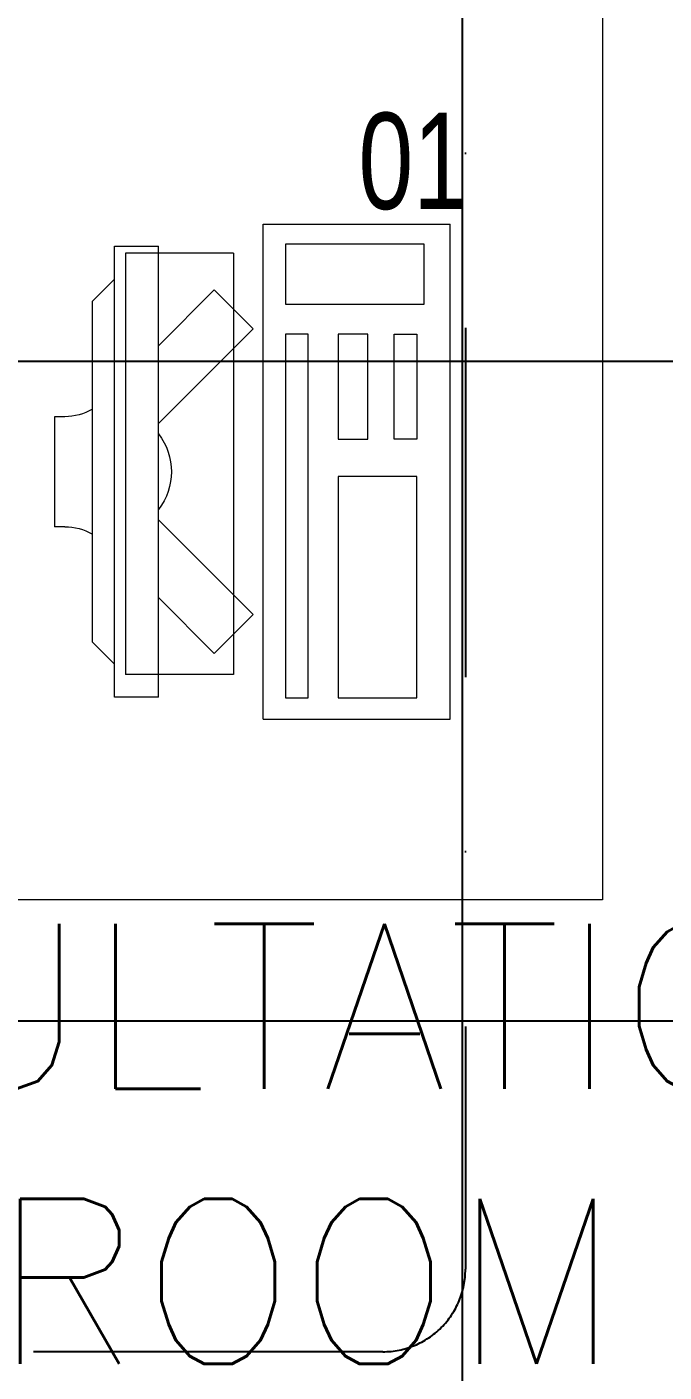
# Model space of a CAD drawing. Header units: inches. Extents: x -246178 to 57169, y -29325 to 19878.
# Drawn here: x 47604 to 48183, y -11119 to -9896 of the extents above; entities that cross this region are included whole.
import ezdxf

# ---------------------------------------------------------------- set-up
doc = ezdxf.new("R2010")
doc.units = ezdxf.units.IN
doc.header["$LTSCALE"] = 25
doc.header["$MEASUREMENT"] = 0
doc.linetypes.add('DASHDOT', pattern=[25.4, 12.7, -6.35, 0, -6.35])
doc.layers.get('0').update_dxf_attribs({"color": 8})
for name, color, linetype, lineweight in [('00-Ground Floor$0$72_EGR_BASE_TEXT', 252, 'Continuous', 5), ('00-Ground Floor$0$72_EGR_EQP_TAG', 142, 'Continuous', 5), ('00-Ground Floor$0$LOADING', 253, 'Continuous', 5), ('E-LITE-CLNG-CNDT', 6, 'DASHDOT', 35), ('F-ALRM-CLNG-CNDT', 51, 'DASHDOT', 25)]:
    doc.layers.add(name, color=color, linetype=linetype, lineweight=lineweight)
doc.layers.add('00-Ground Floor$0$False Ceiling', color=251, linetype='Continuous')
doc.styles.add('00-Ground Floor$0$SIMPLEX', font='SIMPLEX.shx', dxfattribs={"height": 150})
doc.styles.add('00-Ground Floor$0$X3G_ENTITY_257CFD', font='swisscl.ttf', dxfattribs={"height": 200})

# ---------------------------------------------------------------- blocks, each defined once
blk = doc.blocks.new('00-Ground Floor$0$GF21043-P')
at = {"color": 0}
for p, q in [((0.8, 0), (0.8, 0.75)), ((-0.8, 0), (0.8, 0))]:
    blk.add_line(p, q, dxfattribs=at)
blk = doc.blocks.new('00-Ground Floor$0$ITCWLS1-P')
at = {"layer": '00-Ground Floor$0$LOADING'}
for p, q in [((-0.17, 0.45), (-0.17, 0)), ((-0.17, 0.45), (0, 0.45)), ((0, 0.45), (0, 0)), ((-0.2651, 0.43, 0), (-0.3051, 0.43, 0)), ((-0.3051, 0.43, 0), (-0.3051, 0.02, 0)), ((-0.2651, 0.43, 0), (-0.2651, 0.02, 0)), ((-0.1496, 0.4305), (-0.1291, 0.4305)), ((-0.1291, 0.4305), (-0.1291, 0.4089)), ((-0.197, 0.4094), (-0.295, 0.4094)), ((-0.295, 0.0264), (-0.295, 0.4094)), ((-0.197, 0.0264), (-0.197, 0.4094)), ((-0.3251, 0.38, 0), (-0.3051, 0.4, 0)), ((-0.3251, 0.38, 0), (-0.3251, 0.07, 0)), ((-0.3503, 0.275), (-0.3596, 0.275)), ((-0.3596, 0.175), (-0.3596, 0.275)), ((-0.3503, 0.175), (-0.3596, 0.175)), ((-0.3251, 0.07, 0), (-0.3051, 0.05, 0)), ((-0.197, 0.0264), (-0.295, 0.0264)), ((-0.3051, 0.02, 0), (-0.2651, 0.02, 0)), ((-0.17, 0), (0, 0))]:
    blk.add_line(p, q, dxfattribs=at)
at = {"layer": '00-Ground Floor$0$LOADING', "extrusion": (2.48281e-10, 3.18408e-10, -1)}
for p, q in [((-0.2651, 0.3395), (-0.2144, 0.3902)), ((-0.1791, 0.3548), (-0.2144, 0.3902)), ((-0.2651, 0.2688), (-0.1791, 0.3548))]:
    blk.add_line(p, q, dxfattribs=at)
at = {"layer": '00-Ground Floor$0$LOADING', "extrusion": (2.48281e-10, -3.18408e-10, -1)}
for p, q in [((-0.2651, 0.1812), (-0.1791, 0.0952)), ((-0.2651, 0.1105), (-0.2144, 0.0598)), ((-0.1791, 0.0952), (-0.2144, 0.0598))]:
    blk.add_line(p, q, dxfattribs=at)
at = {"layer": '00-Ground Floor$0$LOADING'}
for points in [[(-0.1291, 0.4089), (-0.1291, 0.1), (-0.1496, 0.1), (-0.1496, 0.4305)], [(-0.1496, 0.1), (-0.1496, 0.1), (-0.1496, 0.1), (-0.1496, 0.1), (-0.1496, 0.1), (-0.1496, 0.1), (-0.1496, 0.1), (-0.1496, 0.1), (-0.1496, 0.1)], [(-0.1496, 0.1), (-0.1496, 0.1), (-0.1496, 0.1), (-0.1496, 0.1), (-0.1496, 0.1), (-0.1496, 0.1), (-0.1496, 0.1), (-0.1496, 0.1), (-0.1496, 0.1), (-0.1496, 0.1), (-0.1496, 0.1), (-0.1496, 0.1), (-0.1496, 0.1), (-0.1496, 0.1), (-0.1496, 0.1), (-0.1496, 0.1), (-0.1496, 0.1), (-0.1496, 0.1)], [(-0.1496, 0.1), (-0.1496, 0.1), (-0.1496, 0.1), (-0.1496, 0.1), (-0.1496, 0.1), (-0.1496, 0.1), (-0.1496, 0.1), (-0.1496, 0.1), (-0.1496, 0.1), (-0.1496, 0.1)], [(-0.1496, 0.1), (-0.1496, 0.1), (-0.1496, 0.1), (-0.1496, 0.1), (-0.1496, 0.1), (-0.1496, 0.1), (-0.1496, 0.1)], [(-0.1496, 0.1), (-0.1496, 0.1), (-0.1496, 0.1), (-0.1496, 0.1), (-0.1496, 0.1), (-0.1496, 0.1), (-0.1496, 0.1), (-0.1496, 0.1), (-0.1496, 0.1), (-0.1496, 0.1)], [(-0.1496, 0.1), (-0.1496, 0.1), (-0.1496, 0.1), (-0.1496, 0.1), (-0.1496, 0.1), (-0.1496, 0.1), (-0.1496, 0.1), (-0.1496, 0.1), (-0.1496, 0.1), (-0.1496, 0.1), (-0.1496, 0.1), (-0.1496, 0.1), (-0.1496, 0.1), (-0.1496, 0.1), (-0.1496, 0.1)], [(-0.1496, 0.1), (-0.1496, 0.1), (-0.1496, 0.1), (-0.1496, 0.1), (-0.1496, 0.1), (-0.1496, 0.1), (-0.1496, 0.1), (-0.1496, 0.1), (-0.1496, 0.1), (-0.1496, 0.1)], [(-0.1496, 0.1), (-0.1496, 0.1), (-0.1496, 0.1), (-0.1496, 0.1), (-0.1496, 0.1), (-0.1496, 0.1), (-0.1496, 0.1), (-0.1496, 0.1), (-0.1496, 0.1), (-0.1496, 0.1)], [(-0.1496, 0.1), (-0.1496, 0.1), (-0.1496, 0.1), (-0.1496, 0.1), (-0.1496, 0.1), (-0.1496, 0.1), (-0.1496, 0.1), (-0.1496, 0.1), (-0.1496, 0.1), (-0.1496, 0.1), (-0.1496, 0.1), (-0.1496, 0.1), (-0.1496, 0.1), (-0.1496, 0.1), (-0.1496, 0.1), (-0.1496, 0.1), (-0.1496, 0.1), (-0.1496, 0.1), (-0.1496, 0.1), (-0.1496, 0.1), (-0.1496, 0.1), (-0.1496, 0.1), (-0.1496, 0.1), (-0.1496, 0.1), (-0.1496, 0.1), (-0.1496, 0.1), (-0.1496, 0.1), (-0.1496, 0.1), (-0.1496, 0.1), (-0.1496, 0.1), (-0.1496, 0.1), (-0.1496, 0.1), (-0.1496, 0.1), (-0.1496, 0.1), (-0.1496, 0.1), (-0.1496, 0.1), (-0.1496, 0.1), (-0.1496, 0.1), (-0.1496, 0.1), (-0.1496, 0.1), (-0.1496, 0.1), (-0.1496, 0.1), (-0.1496, 0.1), (-0.1496, 0.1), (-0.1496, 0.1), (-0.1496, 0.1), (-0.1496, 0.1), (-0.1496, 0.1), (-0.1496, 0.1), (-0.1496, 0.1), (-0.1496, 0.1), (-0.1496, 0.1), (-0.1496, 0.1), (-0.1496, 0.1)], [(-0.1496, 0.1), (-0.1496, 0.1), (-0.1496, 0.1), (-0.1496, 0.1), (-0.1496, 0.1), (-0.1496, 0.1), (-0.1496, 0.1), (-0.1496, 0.1), (-0.1496, 0.1), (-0.1496, 0.1), (-0.1496, 0.1), (-0.1496, 0.1), (-0.1496, 0.1), (-0.1496, 0.1), (-0.1496, 0.1), (-0.1496, 0.1), (-0.1496, 0.1), (-0.1496, 0.1), (-0.1496, 0.1), (-0.1496, 0.1), (-0.1496, 0.1), (-0.1496, 0.1), (-0.1496, 0.1), (-0.1496, 0.1), (-0.1496, 0.1), (-0.1496, 0.1), (-0.1496, 0.1), (-0.1496, 0.1), (-0.1496, 0.1), (-0.1496, 0.1), (-0.1496, 0.1), (-0.1496, 0.1), (-0.1496, 0.1), (-0.1496, 0.1), (-0.1496, 0.1), (-0.1496, 0.1), (-0.1496, 0.1), (-0.1496, 0.1), (-0.1496, 0.1), (-0.1496, 0.1), (-0.1496, 0.1), (-0.1496, 0.1), (-0.1496, 0.1), (-0.1496, 0.1), (-0.1496, 0.1), (-0.1496, 0.1), (-0.1496, 0.1), (-0.1496, 0.1), (-0.1496, 0.1), (-0.1496, 0.1), (-0.1496, 0.1), (-0.1496, 0.1), (-0.1496, 0.1), (-0.1496, 0.1), (-0.1496, 0.1), (-0.1496, 0.1), (-0.1496, 0.1), (-0.1496, 0.1), (-0.1496, 0.1), (-0.1496, 0.1), (-0.1496, 0.1), (-0.1496, 0.1), (-0.1496, 0.1), (-0.1496, 0.1), (-0.1496, 0.1), (-0.1496, 0.1), (-0.1496, 0.1), (-0.1496, 0.1), (-0.1496, 0.1), (-0.1496, 0.1), (-0.1496, 0.1), (-0.1496, 0.1), (-0.1496, 0.1), (-0.1496, 0.1), (-0.1496, 0.1), (-0.1496, 0.1), (-0.1496, 0.1), (-0.1496, 0.1), (-0.1496, 0.1), (-0.1496, 0.1), (-0.1496, 0.1), (-0.1496, 0.1), (-0.1496, 0.1), (-0.1496, 0.1), (-0.1496, 0.1), (-0.1496, 0.1), (-0.1496, 0.1), (-0.1496, 0.1), (-0.1496, 0.1)], [(-0.1496, 0.1), (-0.1496, 0.1), (-0.1496, 0.1), (-0.1496, 0.1), (-0.1496, 0.1), (-0.1496, 0.1), (-0.1496, 0.1), (-0.1496, 0.1), (-0.1496, 0.1), (-0.1496, 0.1), (-0.1496, 0.1), (-0.1496, 0.1)], [(-0.1496, 0.1), (-0.1496, 0.1), (-0.1496, 0.1), (-0.1496, 0.1), (-0.1496, 0.1), (-0.1496, 0.1), (-0.1496, 0.1)], [(-0.1496, 0.1), (-0.1496, 0.1), (-0.1496, 0.1), (-0.1496, 0.1), (-0.1496, 0.1), (-0.1496, 0.1), (-0.1496, 0.1), (-0.1496, 0.1), (-0.1496, 0.1), (-0.1496, 0.1), (-0.1496, 0.1), (-0.1496, 0.1), (-0.1496, 0.1), (-0.1496, 0.1), (-0.1496, 0.1), (-0.1496, 0.1), (-0.1496, 0.1)], [(-0.1496, 0.1), (-0.1496, 0.1), (-0.1496, 0.1), (-0.1496, 0.1), (-0.1496, 0.1), (-0.1496, 0.1), (-0.1496, 0.1), (-0.1496, 0.1), (-0.1496, 0.1), (-0.1496, 0.1), (-0.1496, 0.1), (-0.1496, 0.1), (-0.1496, 0.1), (-0.1496, 0.1), (-0.1496, 0.1), (-0.1496, 0.1), (-0.1496, 0.1), (-0.1496, 0.1), (-0.1496, 0.1), (-0.1496, 0.1), (-0.1496, 0.1), (-0.1496, 0.1), (-0.1496, 0.1), (-0.1496, 0.1), (-0.1496, 0.1), (-0.1496, 0.1), (-0.1496, 0.1), (-0.1496, 0.1), (-0.1496, 0.1), (-0.1496, 0.1), (-0.1496, 0.1), (-0.1496, 0.1), (-0.1496, 0.1), (-0.1496, 0.1), (-0.1496, 0.1), (-0.1496, 0.1), (-0.1496, 0.1), (-0.1496, 0.1), (-0.1496, 0.1), (-0.1496, 0.1), (-0.1496, 0.1), (-0.1496, 0.1), (-0.1496, 0.1), (-0.1496, 0.1), (-0.1496, 0.1), (-0.1496, 0.1), (-0.1496, 0.1), (-0.1496, 0.1), (-0.1496, 0.1), (-0.1496, 0.1), (-0.1496, 0.1), (-0.1496, 0.1), (-0.1496, 0.1), (-0.1496, 0.1), (-0.1496, 0.1), (-0.1496, 0.1), (-0.1496, 0.1), (-0.1496, 0.1), (-0.1496, 0.1), (-0.1496, 0.1), (-0.1496, 0.1), (-0.1496, 0.1), (-0.1496, 0.1), (-0.1496, 0.1), (-0.1496, 0.1), (-0.1496, 0.1), (-0.1496, 0.1), (-0.1496, 0.1), (-0.1496, 0.1), (-0.1496, 0.1), (-0.1496, 0.1), (-0.1496, 0.1), (-0.1496, 0.1), (-0.1496, 0.1), (-0.1496, 0.1), (-0.1496, 0.1), (-0.1496, 0.1), (-0.1496, 0.1), (-0.1496, 0.1), (-0.1496, 0.1), (-0.1496, 0.1), (-0.1496, 0.1), (-0.1496, 0.1), (-0.1496, 0.1), (-0.1496, 0.1), (-0.1496, 0.1), (-0.1496, 0.1), (-0.1496, 0.1), (-0.1496, 0.1), (-0.1496, 0.1), (-0.1496, 0.1), (-0.1496, 0.1), (-0.1496, 0.1), (-0.1496, 0.1), (-0.1496, 0.1), (-0.1496, 0.1), (-0.1496, 0.1), (-0.1496, 0.1), (-0.1496, 0.1), (-0.1496, 0.1), (-0.1496, 0.1), (-0.1496, 0.1), (-0.1496, 0.1), (-0.1496, 0.1), (-0.1496, 0.1), (-0.1496, 0.1), (-0.1496, 0.1), (-0.1496, 0.1), (-0.1496, 0.1), (-0.1496, 0.1), (-0.1496, 0.1)], [(-0.1496, 0.1), (-0.1496, 0.1), (-0.1496, 0.1), (-0.1496, 0.1), (-0.1496, 0.1), (-0.1496, 0.1), (-0.1496, 0.1), (-0.1496, 0.1)]]:
    blk.add_lwpolyline(points, dxfattribs=at)
for points in [[(-0.1019, 0.4305), (-0.0304, 0.4305), (-0.0304, 0.2294), (-0.1019, 0.2294)], [(-0.1019, 0.1954), (-0.0747, 0.1954), (-0.0747, 0.1), (-0.1019, 0.1)], [(-0.0304, 0.1954), (-0.0508, 0.1954), (-0.0508, 0.1), (-0.0304, 0.1)], [(-0.1496, 0.1), (-0.1496, 0.1), (-0.1496, 0.1), (-0.1496, 0.1), (-0.1496, 0.1), (-0.1496, 0.1), (-0.1496, 0.1), (-0.1496, 0.1), (-0.1496, 0.1), (-0.1496, 0.1), (-0.1496, 0.1), (-0.1496, 0.1), (-0.1496, 0.1), (-0.1496, 0.1), (-0.1496, 0.1), (-0.1496, 0.1), (-0.1496, 0.1), (-0.1496, 0.1), (-0.1496, 0.1), (-0.1496, 0.1), (-0.1496, 0.1), (-0.1496, 0.1), (-0.1496, 0.1), (-0.1496, 0.1), (-0.1496, 0.1), (-0.1496, 0.1), (-0.1496, 0.1), (-0.1496, 0.1), (-0.1496, 0.1), (-0.1496, 0.1), (-0.1496, 0.1), (-0.1496, 0.1), (-0.1496, 0.1), (-0.1496, 0.1), (-0.1496, 0.1), (-0.1496, 0.1), (-0.1496, 0.1), (-0.1496, 0.1), (-0.1496, 0.1), (-0.1496, 0.1), (-0.1496, 0.1), (-0.1496, 0.1), (-0.1496, 0.1), (-0.1496, 0.1), (-0.1496, 0.1), (-0.1496, 0.1), (-0.1496, 0.1), (-0.1496, 0.1), (-0.1496, 0.1), (-0.1496, 0.1), (-0.1496, 0.1), (-0.1496, 0.1), (-0.1496, 0.1), (-0.1496, 0.1), (-0.1496, 0.1), (-0.1496, 0.1), (-0.1496, 0.1), (-0.1496, 0.1), (-0.1496, 0.1), (-0.1496, 0.1), (-0.1496, 0.1), (-0.1496, 0.1), (-0.1496, 0.1), (-0.1496, 0.1), (-0.1496, 0.1), (-0.1496, 0.1), (-0.1496, 0.1), (-0.1496, 0.1), (-0.1496, 0.1), (-0.1496, 0.1), (-0.1496, 0.1), (-0.1496, 0.1), (-0.1496, 0.1), (-0.1496, 0.1), (-0.1496, 0.1), (-0.1496, 0.1), (-0.1496, 0.1), (-0.1496, 0.1), (-0.1496, 0.1), (-0.1496, 0.1), (-0.1496, 0.1), (-0.1496, 0.1), (-0.1496, 0.1), (-0.1496, 0.1), (-0.1496, 0.1), (-0.1496, 0.1), (-0.1496, 0.1), (-0.1496, 0.1), (-0.1496, 0.1), (-0.1496, 0.1), (-0.1496, 0.1), (-0.1496, 0.1), (-0.1496, 0.1), (-0.1496, 0.1), (-0.1496, 0.1), (-0.1496, 0.1), (-0.1496, 0.1), (-0.1496, 0.1), (-0.1496, 0.1), (-0.1496, 0.1), (-0.1496, 0.1), (-0.1496, 0.1), (-0.1496, 0.1), (-0.1496, 0.1), (-0.1496, 0.1), (-0.1496, 0.1), (-0.1496, 0.1), (-0.1496, 0.1), (-0.1496, 0.1), (-0.1496, 0.1), (-0.1496, 0.1), (-0.1496, 0.1), (-0.1496, 0.1), (-0.1496, 0.1), (-0.1496, 0.1), (-0.1496, 0.1), (-0.1496, 0.1), (-0.1496, 0.1), (-0.1496, 0.1), (-0.1496, 0.1), (-0.1496, 0.1), (-0.1496, 0.1), (-0.1496, 0.1), (-0.1496, 0.1), (-0.1496, 0.1), (-0.1496, 0.1), (-0.1496, 0.1), (-0.1496, 0.1), (-0.1496, 0.1), (-0.1496, 0.1), (-0.1496, 0.1), (-0.1496, 0.1), (-0.1496, 0.1), (-0.1496, 0.1), (-0.1496, 0.1), (-0.1496, 0.1), (-0.1496, 0.1), (-0.1496, 0.1), (-0.1496, 0.1), (-0.1496, 0.1), (-0.1496, 0.1), (-0.1496, 0.1), (-0.1496, 0.1), (-0.1496, 0.1), (-0.1496, 0.1), (-0.1496, 0.1), (-0.1496, 0.1), (-0.1496, 0.1), (-0.1496, 0.1), (-0.1496, 0.1), (-0.1496, 0.1), (-0.1496, 0.1), (-0.1496, 0.1), (-0.1496, 0.1), (-0.1496, 0.1), (-0.1496, 0.1), (-0.1496, 0.1), (-0.1496, 0.1), (-0.1496, 0.1), (-0.1496, 0.1), (-0.1496, 0.1), (-0.1496, 0.1), (-0.1496, 0.1), (-0.1496, 0.1), (-0.1496, 0.1), (-0.1496, 0.1), (-0.1496, 0.1), (-0.1496, 0.1), (-0.1496, 0.1), (-0.1496, 0.1), (-0.1496, 0.1), (-0.1496, 0.1), (-0.1496, 0.1), (-0.1496, 0.1), (-0.1496, 0.1), (-0.1496, 0.1), (-0.1496, 0.1), (-0.1496, 0.1), (-0.1496, 0.1), (-0.1496, 0.1), (-0.1496, 0.1), (-0.1496, 0.1), (-0.1496, 0.1), (-0.1496, 0.1), (-0.1496, 0.1), (-0.1496, 0.1), (-0.1496, 0.1), (-0.1496, 0.1), (-0.1496, 0.1), (-0.1496, 0.1), (-0.1496, 0.1), (-0.1496, 0.1), (-0.1496, 0.1), (-0.1496, 0.1), (-0.1496, 0.1), (-0.1496, 0.1), (-0.1496, 0.1), (-0.1496, 0.1), (-0.1496, 0.1), (-0.1496, 0.1), (-0.1496, 0.1), (-0.1496, 0.1), (-0.1496, 0.1), (-0.1496, 0.1), (-0.1496, 0.1), (-0.1496, 0.1), (-0.1496, 0.1), (-0.1496, 0.1), (-0.1496, 0.1), (-0.1496, 0.1), (-0.1496, 0.1), (-0.1496, 0.1), (-0.1496, 0.1), (-0.1496, 0.1), (-0.1496, 0.1), (-0.1496, 0.1), (-0.1496, 0.1), (-0.1496, 0.1), (-0.1496, 0.1), (-0.1496, 0.1), (-0.1496, 0.1), (-0.1496, 0.1), (-0.1496, 0.1), (-0.1496, 0.1), (-0.1496, 0.1), (-0.1496, 0.1), (-0.1496, 0.1), (-0.1496, 0.1), (-0.1496, 0.1), (-0.1496, 0.1), (-0.1496, 0.1), (-0.1496, 0.1), (-0.1496, 0.1), (-0.1496, 0.1), (-0.1496, 0.1), (-0.1496, 0.1), (-0.1496, 0.1), (-0.1496, 0.1), (-0.1496, 0.1), (-0.1496, 0.1), (-0.1496, 0.1), (-0.1496, 0.1), (-0.1496, 0.1), (-0.1496, 0.1), (-0.1496, 0.1), (-0.1496, 0.1), (-0.1496, 0.1), (-0.1496, 0.1), (-0.1496, 0.1), (-0.1496, 0.1), (-0.1496, 0.1), (-0.1496, 0.1), (-0.1496, 0.1), (-0.1496, 0.1), (-0.1496, 0.1), (-0.1496, 0.1), (-0.1496, 0.1), (-0.1496, 0.1), (-0.1496, 0.1), (-0.1496, 0.1), (-0.1496, 0.1), (-0.1496, 0.1), (-0.1496, 0.1), (-0.1496, 0.1), (-0.1496, 0.1), (-0.1496, 0.1), (-0.1496, 0.1), (-0.1496, 0.1), (-0.1496, 0.1), (-0.1496, 0.1), (-0.1496, 0.1), (-0.1496, 0.1), (-0.1496, 0.1), (-0.1496, 0.1), (-0.1496, 0.1), (-0.1496, 0.1), (-0.1496, 0.1)], [(-0.1496, 0.1), (-0.1496, 0.1), (-0.1496, 0.1), (-0.1496, 0.1), (-0.1496, 0.1), (-0.1496, 0.1), (-0.1496, 0.1), (-0.1496, 0.1), (-0.1496, 0.1), (-0.1496, 0.1), (-0.1496, 0.1), (-0.1496, 0.1), (-0.1496, 0.1), (-0.1496, 0.1), (-0.1496, 0.1), (-0.1496, 0.1), (-0.1496, 0.1), (-0.1496, 0.1), (-0.1496, 0.1), (-0.1496, 0.1), (-0.1496, 0.1), (-0.1496, 0.1), (-0.1496, 0.1), (-0.1496, 0.1), (-0.1496, 0.1), (-0.1496, 0.1), (-0.1496, 0.1), (-0.1496, 0.1), (-0.1496, 0.1), (-0.1496, 0.1), (-0.1496, 0.1), (-0.1496, 0.1), (-0.1496, 0.1), (-0.1496, 0.1), (-0.1496, 0.1), (-0.1496, 0.1), (-0.1496, 0.1), (-0.1496, 0.1), (-0.1496, 0.1), (-0.1496, 0.1), (-0.1496, 0.1), (-0.1496, 0.1), (-0.1496, 0.1), (-0.1496, 0.1), (-0.1496, 0.1), (-0.1496, 0.1), (-0.1496, 0.1), (-0.1496, 0.1), (-0.1496, 0.1), (-0.1496, 0.1), (-0.1496, 0.1), (-0.1496, 0.1), (-0.1496, 0.1), (-0.1496, 0.1), (-0.1496, 0.1), (-0.1496, 0.1), (-0.1496, 0.1), (-0.1496, 0.1), (-0.1496, 0.1), (-0.1496, 0.1), (-0.1496, 0.1), (-0.1496, 0.1), (-0.1496, 0.1), (-0.1496, 0.1), (-0.1496, 0.1), (-0.1496, 0.1), (-0.1496, 0.1), (-0.1496, 0.1), (-0.1496, 0.1), (-0.1496, 0.1), (-0.1496, 0.1), (-0.1496, 0.1), (-0.1496, 0.1), (-0.1496, 0.1), (-0.1496, 0.1), (-0.1496, 0.1), (-0.1496, 0.1), (-0.1496, 0.1), (-0.1496, 0.1), (-0.1496, 0.1), (-0.1496, 0.1), (-0.1496, 0.1), (-0.1496, 0.1), (-0.1496, 0.1), (-0.1496, 0.1), (-0.1496, 0.1), (-0.1496, 0.1), (-0.1496, 0.1), (-0.1496, 0.1), (-0.1496, 0.1), (-0.1496, 0.1), (-0.1496, 0.1), (-0.1496, 0.1), (-0.1496, 0.1), (-0.1496, 0.1), (-0.1496, 0.1), (-0.1496, 0.1), (-0.1496, 0.1), (-0.1496, 0.1), (-0.1496, 0.1), (-0.1496, 0.1), (-0.1496, 0.1), (-0.1496, 0.1), (-0.1496, 0.1), (-0.1496, 0.1), (-0.1496, 0.1), (-0.1496, 0.1), (-0.1496, 0.1), (-0.1496, 0.1), (-0.1496, 0.1), (-0.1496, 0.1), (-0.1496, 0.1), (-0.1496, 0.1), (-0.1496, 0.1), (-0.1496, 0.1), (-0.1496, 0.1), (-0.1496, 0.1), (-0.1496, 0.1), (-0.1496, 0.1), (-0.1496, 0.1), (-0.1496, 0.1), (-0.1496, 0.1), (-0.1496, 0.1), (-0.1496, 0.1), (-0.1496, 0.1), (-0.1496, 0.1), (-0.1496, 0.1), (-0.1496, 0.1), (-0.1496, 0.1), (-0.1496, 0.1), (-0.1496, 0.1), (-0.1496, 0.1), (-0.1496, 0.1), (-0.1496, 0.1), (-0.1496, 0.1), (-0.1496, 0.1), (-0.1496, 0.1), (-0.1496, 0.1), (-0.1496, 0.1), (-0.1496, 0.1), (-0.1496, 0.1), (-0.1496, 0.1), (-0.1496, 0.1), (-0.1496, 0.1), (-0.1496, 0.1), (-0.1496, 0.1), (-0.1496, 0.1), (-0.1496, 0.1), (-0.1496, 0.1), (-0.1496, 0.1), (-0.1496, 0.1), (-0.1496, 0.1), (-0.1496, 0.1), (-0.1496, 0.1), (-0.1496, 0.1), (-0.1496, 0.1), (-0.1496, 0.1), (-0.1496, 0.1), (-0.1496, 0.1), (-0.1496, 0.1), (-0.1496, 0.1), (-0.1496, 0.1), (-0.1496, 0.1), (-0.1496, 0.1), (-0.1496, 0.1), (-0.1496, 0.1), (-0.1496, 0.1), (-0.1496, 0.1), (-0.1496, 0.1), (-0.1496, 0.1), (-0.1496, 0.1), (-0.1496, 0.1), (-0.1496, 0.1), (-0.1496, 0.1), (-0.1496, 0.1), (-0.1496, 0.1), (-0.1496, 0.1), (-0.1496, 0.1), (-0.1496, 0.1), (-0.1496, 0.1), (-0.1496, 0.1), (-0.1496, 0.1), (-0.1496, 0.1), (-0.1496, 0.1), (-0.1496, 0.1), (-0.1496, 0.1), (-0.1496, 0.1), (-0.1496, 0.1), (-0.1496, 0.1), (-0.1496, 0.1), (-0.1496, 0.1), (-0.1496, 0.1), (-0.1496, 0.1), (-0.1496, 0.1), (-0.1496, 0.1), (-0.1496, 0.1), (-0.1496, 0.1), (-0.1496, 0.1), (-0.1496, 0.1), (-0.1496, 0.1), (-0.1496, 0.1), (-0.1496, 0.1), (-0.1496, 0.1), (-0.1496, 0.1), (-0.1496, 0.1), (-0.1496, 0.1), (-0.1496, 0.1), (-0.1496, 0.1), (-0.1496, 0.1), (-0.1496, 0.1), (-0.1496, 0.1), (-0.1496, 0.1), (-0.1496, 0.1), (-0.1496, 0.1)], [(-0.1496, 0.1), (-0.1496, 0.1), (-0.1496, 0.1), (-0.1496, 0.1), (-0.1496, 0.1), (-0.1496, 0.1), (-0.1496, 0.1), (-0.1496, 0.1), (-0.1496, 0.1), (-0.1496, 0.1), (-0.1496, 0.1), (-0.1496, 0.1), (-0.1496, 0.1), (-0.1496, 0.1), (-0.1496, 0.1), (-0.1496, 0.1), (-0.1496, 0.1), (-0.1496, 0.1), (-0.1496, 0.1), (-0.1496, 0.1), (-0.1496, 0.1), (-0.1496, 0.1), (-0.1496, 0.1), (-0.1496, 0.1), (-0.1496, 0.1), (-0.1496, 0.1), (-0.1496, 0.1), (-0.1496, 0.1), (-0.1496, 0.1), (-0.1496, 0.1), (-0.1496, 0.1), (-0.1496, 0.1), (-0.1496, 0.1), (-0.1496, 0.1), (-0.1496, 0.1), (-0.1496, 0.1), (-0.1496, 0.1), (-0.1496, 0.1), (-0.1496, 0.1), (-0.1496, 0.1), (-0.1496, 0.1), (-0.1496, 0.1), (-0.1496, 0.1), (-0.1496, 0.1), (-0.1496, 0.1), (-0.1496, 0.1), (-0.1496, 0.1), (-0.1496, 0.1), (-0.1496, 0.1), (-0.1496, 0.1), (-0.1496, 0.1), (-0.1496, 0.1), (-0.1496, 0.1), (-0.1496, 0.1), (-0.1496, 0.1), (-0.1496, 0.1), (-0.1496, 0.1), (-0.1496, 0.1), (-0.1496, 0.1), (-0.1496, 0.1), (-0.1496, 0.1), (-0.1496, 0.1), (-0.1496, 0.1), (-0.1496, 0.1), (-0.1496, 0.1), (-0.1496, 0.1), (-0.1496, 0.1), (-0.1496, 0.1), (-0.1496, 0.1), (-0.1496, 0.1), (-0.1496, 0.1), (-0.1496, 0.1), (-0.1496, 0.1), (-0.1496, 0.1), (-0.1496, 0.1), (-0.1496, 0.1), (-0.1496, 0.1), (-0.1496, 0.1), (-0.1496, 0.1), (-0.1496, 0.1), (-0.1496, 0.1), (-0.1496, 0.1), (-0.1496, 0.1), (-0.1496, 0.1), (-0.1496, 0.1), (-0.1496, 0.1), (-0.1496, 0.1), (-0.1496, 0.1), (-0.1496, 0.1), (-0.1496, 0.1), (-0.1496, 0.1), (-0.1496, 0.1), (-0.1496, 0.1), (-0.1496, 0.1), (-0.1496, 0.1), (-0.1496, 0.1), (-0.1496, 0.1), (-0.1496, 0.1), (-0.1496, 0.1), (-0.1496, 0.1), (-0.1496, 0.1), (-0.1496, 0.1), (-0.1496, 0.1), (-0.1496, 0.1), (-0.1496, 0.1), (-0.1496, 0.1), (-0.1496, 0.1), (-0.1496, 0.1), (-0.1496, 0.1), (-0.1496, 0.1), (-0.1496, 0.1), (-0.1496, 0.1), (-0.1496, 0.1), (-0.1496, 0.1), (-0.1496, 0.1), (-0.1496, 0.1), (-0.1496, 0.1), (-0.1496, 0.1), (-0.1496, 0.1), (-0.1496, 0.1), (-0.1496, 0.1), (-0.1496, 0.1), (-0.1496, 0.1), (-0.1496, 0.1), (-0.1496, 0.1), (-0.1496, 0.1), (-0.1496, 0.1), (-0.1496, 0.1), (-0.1496, 0.1), (-0.1496, 0.1), (-0.1496, 0.1), (-0.1496, 0.1), (-0.1496, 0.1), (-0.1496, 0.1), (-0.1496, 0.1), (-0.1496, 0.1), (-0.1496, 0.1), (-0.1496, 0.1), (-0.1496, 0.1), (-0.1496, 0.1), (-0.1496, 0.1), (-0.1496, 0.1), (-0.1496, 0.1), (-0.1496, 0.1), (-0.1496, 0.1), (-0.1496, 0.1), (-0.1496, 0.1), (-0.1496, 0.1), (-0.1496, 0.1), (-0.1496, 0.1), (-0.1496, 0.1), (-0.1496, 0.1), (-0.1496, 0.1), (-0.1496, 0.1), (-0.1496, 0.1), (-0.1496, 0.1), (-0.1496, 0.1), (-0.1496, 0.1), (-0.1496, 0.1), (-0.1496, 0.1), (-0.1496, 0.1), (-0.1496, 0.1), (-0.1496, 0.1), (-0.1496, 0.1), (-0.1496, 0.1), (-0.1496, 0.1), (-0.1496, 0.1), (-0.1496, 0.1), (-0.1496, 0.1), (-0.1496, 0.1), (-0.1496, 0.1), (-0.1496, 0.1), (-0.1496, 0.1), (-0.1496, 0.1), (-0.1496, 0.1), (-0.1496, 0.1), (-0.1496, 0.1), (-0.1496, 0.1), (-0.1496, 0.1), (-0.1496, 0.1), (-0.1496, 0.1), (-0.1496, 0.1), (-0.1496, 0.1), (-0.1496, 0.1), (-0.1496, 0.1), (-0.1496, 0.1), (-0.1496, 0.1), (-0.1496, 0.1), (-0.1496, 0.1), (-0.1496, 0.1), (-0.1496, 0.1), (-0.1496, 0.1), (-0.1496, 0.1), (-0.1496, 0.1), (-0.1496, 0.1), (-0.1496, 0.1), (-0.1496, 0.1), (-0.1496, 0.1), (-0.1496, 0.1), (-0.1496, 0.1), (-0.1496, 0.1), (-0.1496, 0.1), (-0.1496, 0.1), (-0.1496, 0.1), (-0.1496, 0.1), (-0.1496, 0.1), (-0.1496, 0.1), (-0.1496, 0.1), (-0.1496, 0.1), (-0.1496, 0.1), (-0.1496, 0.1), (-0.1496, 0.1), (-0.1496, 0.1), (-0.1496, 0.1), (-0.1496, 0.1), (-0.1496, 0.1), (-0.1496, 0.1), (-0.1496, 0.1), (-0.1496, 0.1)], [(-0.1496, 0.0727), (-0.0236, 0.0727), (-0.0236, 0.0182), (-0.1496, 0.0182)]]:
    blk.add_lwpolyline(points, close=True, dxfattribs=at)
for centre, radius, start, end in [((-0.3503, 0.325), 0.05, 270, 300.3093), ((-0.3089, 0.225), 0.0556, 321.9431, 38.0569), ((-0.3503, 0.125), 0.05, 59.6907, 90)]:
    blk.add_arc(centre, radius, start, end, dxfattribs=at)
blk = doc.blocks.new('00-Ground Floor$0$A$Ce9e1c4c3')
at = {"layer": '00-Ground Floor$0$False Ceiling', "color": 254, "linetype": 'Continuous'}
for p, q in [((-52000, -12867.4), (-52000, -8847.4)), ((-55042.5, -10200), (-51182.1, -10200)), ((-55042.5, -10800), (-51182.1, -10800))]:
    blk.add_line(p, q, dxfattribs=at)
blk = doc.blocks.new('00-Ground Floor')
at = {"layer": '00-Ground Floor$0$False Ceiling', "color": 254}
blk.add_blockref('00-Ground Floor$0$A$Ce9e1c4c3', (100000, 0), dxfattribs=at)
at = {"layer": '00-Ground Floor$0$LOADING', "extrusion": (2.34731e-18, 2.24019e-05, 1), "xscale": -1000, "yscale": 1000, "zscale": 1000, "rotation": 90}
blk.add_blockref('00-Ground Floor$0$GF21043-P', (48127.3, -9889.8, -0.2), dxfattribs=at)
at = {"layer": '00-Ground Floor$0$LOADING', "extrusion": (8.01373e-06, -1.94019e-16, 1), "xscale": -1000.000000000007, "yscale": 1000.000000000008, "zscale": 1000.000000000007, "rotation": 179.9999999935353}
blk.add_blockref('00-Ground Floor$0$ITCWLS1-P', (47988.7, -10075.6, 0.4), dxfattribs=at)
at = {"layer": '00-Ground Floor$0$72_EGR_BASE_TEXT', "insert": (47173.6, -10711.7), "char_height": 150, "width": 3493.221, "attachment_point": 2, "style": '00-Ground Floor$0$SIMPLEX'}
blk.add_mtext('PULMONARY CONSULTATION / EXAMINATION ROOM', dxfattribs=at)
at = {"layer": '00-Ground Floor$0$72_EGR_EQP_TAG', "insert": (47955.2, -9974.3, 0), "char_height": 87.47, "attachment_point": 2, "style": '00-Ground Floor$0$X3G_ENTITY_257CFD'}
blk.add_mtext('01', dxfattribs=at)

msp = doc.modelspace()

# ---------------------------------------------------------------- linework, layer by layer
at = {"layer": 'F-ALRM-CLNG-CNDT'}
msp.add_lwpolyline([(48002.6, -7629.4), (48002.6, -11025.7, -0.414214), (47927.6, -11100.7), (47312.8, -11100.7)], format="xyb", dxfattribs=at)

# ---------------------------------------------------------------- block references
at = {"layer": 'E-LITE-CLNG-CNDT'}
msp.add_blockref('00-Ground Floor', (0, 0), dxfattribs=at)

doc.saveas('drawing.dxf')
